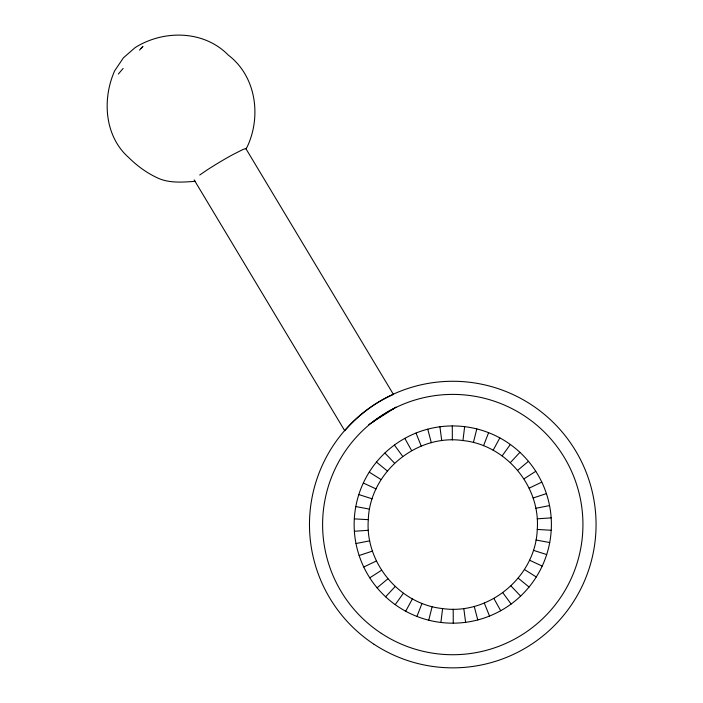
<?xml version="1.0" encoding="UTF-8"?>
<svg xmlns="http://www.w3.org/2000/svg" width="703" height="703" viewBox="0 0 703 703"><rect width="100%" height="100%" fill="white"/><g stroke="black" fill="none" stroke-linecap="round" stroke-linejoin="round"><path stroke-width="1.05" d="M368.293 519.675C369.892 472.504 416.246 433.76 462.952 440.553C506.037 444.955 540.572 486.274 537.25 529.447C535.651 576.627 489.297 615.371 442.591 608.57C399.506 604.167 364.971 562.848 368.293 519.675L354.338 518.867M440.904 622.445L442.591 608.57M462.952 440.553L464.639 426.677M428.733 620.187L432.143 606.627M473.4 442.495L476.81 428.944M416.941 616.417L422.02 603.394M483.523 445.728L488.603 432.705M405.71 611.206L412.38 598.921M493.163 450.201L499.833 437.925M245.909 148.86L247.324 146.593C261.569 116.03 256.033 76.135 228.29 55.098C203.993 30.167 163.729 29.623 135.178 47.558L123.412 57.831L114.686 70.783C102.076 98.974 104.422 136.127 128.658 157.498C136.637 165.416 145.758 172.253 155.917 177.138C168.105 183.562 182.253 182.244 195.487 181.304M395.218 604.624L403.381 593.27M502.162 455.852L510.325 444.507M118.341 74.043L123.104 68.446M385.639 596.777L395.156 586.539M510.387 462.583L519.904 452.345M140.952 48.595L142.929 46.486L139.51 50.115M372.256 422.547L375.736 419.647L389.488 410.816L393.671 408.821M377.116 587.796L387.845 578.833M517.698 470.298L528.428 461.335M199.731 175.003L206.603 170.293A29.878 2.047 -31 0 1 232.535 154.774L242.236 149.862A30.985 2.127 -31 0 1 245.997 148.834L393.425 394.427C374.734 402.643 358.073 415.306 344.742 430.737L194.151 179.871M395.991 407.134L368.82 424.559M369.787 577.813L381.553 570.265M523.99 478.857L535.756 471.309M363.767 566.996L376.386 560.976M529.157 488.146L541.776 482.135M359.154 555.502L372.423 551.117M533.12 498.005L546.389 493.62M356.017 543.524L369.734 540.835M535.809 508.287L549.526 505.598M354.4 531.248L368.346 530.299M537.197 518.823L551.143 517.874M537.25 529.447L551.205 530.255A98.631 98.631 0 0 1 398.61 606.988A98.631 98.631 0 0 1 408.469 436.44A98.631 98.631 0 0 1 551.231 530.255M355.832 506.573L369.567 509.121M535.976 540.001L549.711 542.549M358.846 494.569L372.159 498.822M533.384 550.308L546.697 554.562M363.346 483.031L376.026 488.919M529.517 560.203L542.198 566.091M369.26 472.152L381.096 479.578M524.447 569.544L536.284 576.97M376.483 462.099L387.3 470.948M518.243 578.174L529.06 587.031M384.919 453.031L394.532 463.172M511.011 585.959L520.624 596.1M394.418 445.087L402.687 456.352M502.856 592.77L511.125 604.035M404.84 438.4L411.633 450.614M493.91 598.508L500.703 610.722M416.018 433.074L421.22 446.045M484.314 603.086L489.525 616.056M427.767 429.19L431.317 442.705M474.226 606.417L477.776 619.941M439.92 426.809L441.739 440.667M463.795 608.464L465.623 622.322M452.275 425.965L452.345 439.946M453.198 609.185L453.268 623.157M374.075 644.308A143.289 143.289 0 0 0 595.819 532.839A143.289 143.289 0 0 0 388.416 396.536A143.289 143.289 0 0 0 374.075 644.308M381.29 633.341A130.16 130.16 0 0 0 582.717 532.083A130.16 130.16 0 0 0 394.313 408.267A130.16 130.16 0 0 0 381.29 633.341"/></g></svg>
